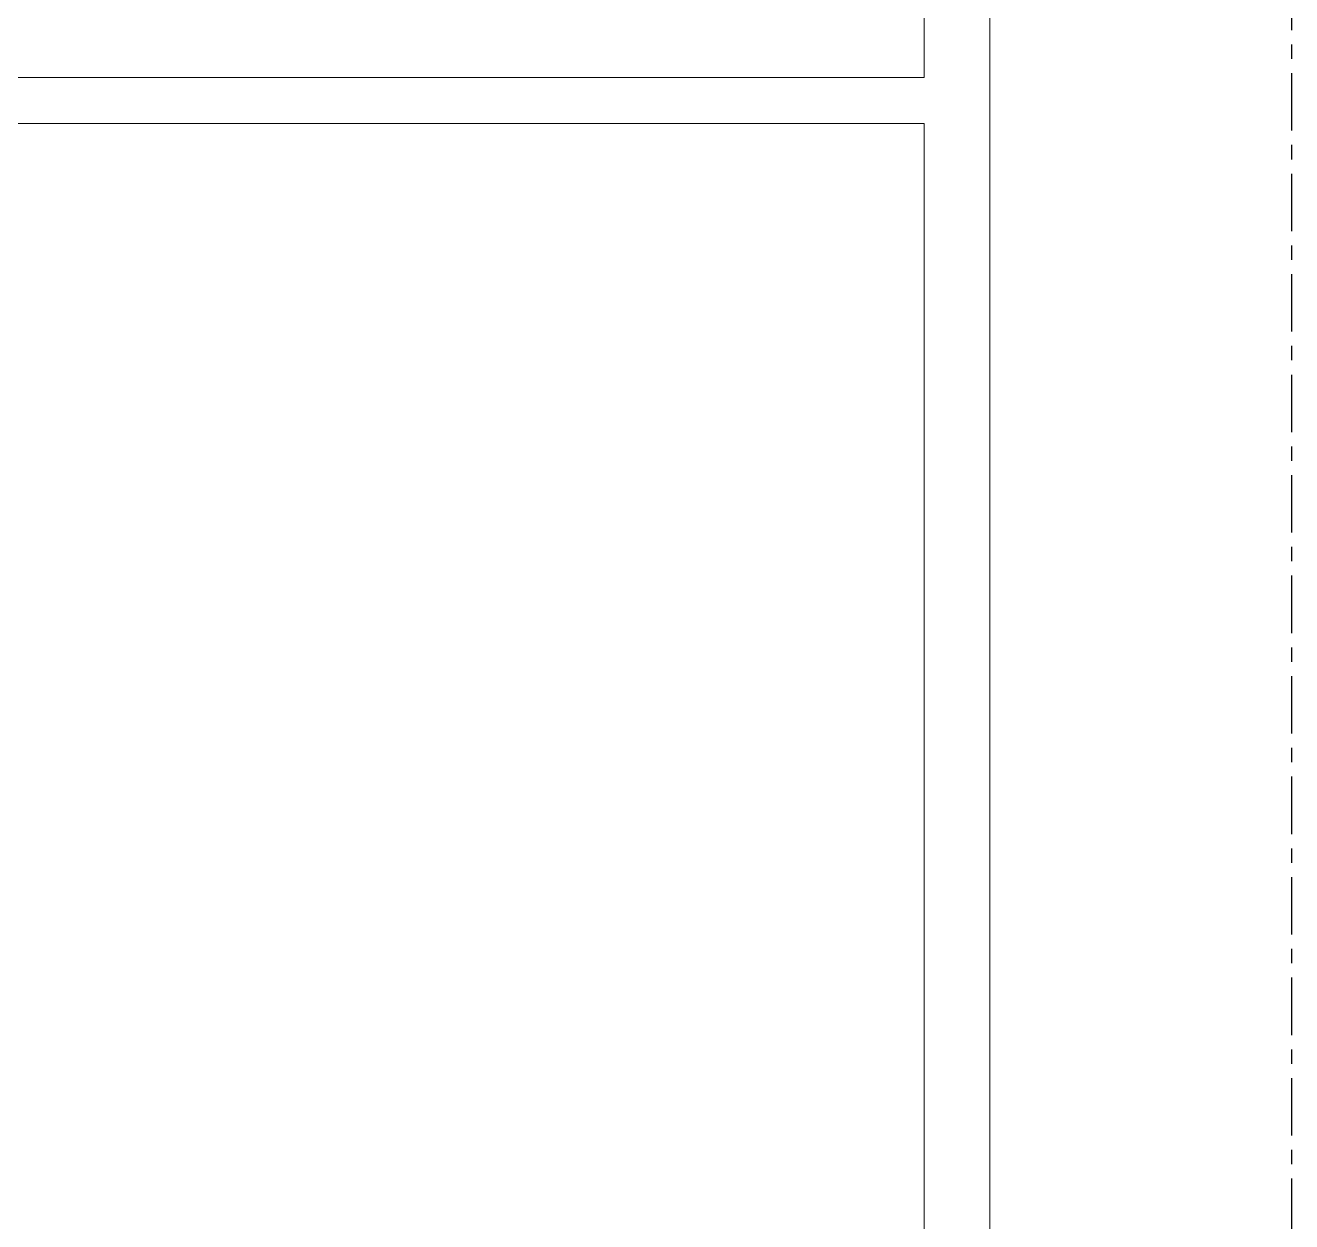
# Model space of a CAD drawing. Header units: millimetres. Extents: x 663313 to 1226001, y 1431724 to 1620898.
# Drawn here: x 851756 to 855616, y 1542407 to 1546053 of the extents above; entities that cross this region are included whole.
import ezdxf
from ezdxf.enums import TextEntityAlignment as Align

# ---------------------------------------------------------------- set-up
doc = ezdxf.new("R2010")
doc.units = ezdxf.units.MM
for name, pattern in [('CENTER', [50.8, 31.75, -6.35, 6.35, -6.35]), ('TA_GL_000.70000', [1.925, 0.7, -0.175, 0.175, -0.175, 0.7]), ('XKITLINE00', [0])]:
    doc.linetypes.add(name, pattern=pattern)
for name, color, linetype in [('000 - 0_SYM_DWG_GRIDLINE_MAIN_COLOR_251', 7, 'Continuous'), ('000 - 0_SYM_DWG_SLOPE-SYM_TEXT_COLOR_3', 7, 'Continuous'), ('000 - GRID', 7, 'CENTER'), ('DIM', 7, 'Continuous')]:
    doc.layers.add(name, color=color, linetype=linetype)
doc.layers.add('Part', color=7, linetype='Continuous', lineweight=0)
doc.styles.add('Arial', font='arial.ttf')
doc.styles.add('TA', font='', dxfattribs={"height": 4.5})
doc.styles.get('TA').set_extended_font_data('Cordia New')

# ---------------------------------------------------------------- blocks, each defined once
blk = doc.blocks.new('*U4785')
at = {"layer": '000 - 0_SYM_DWG_GRIDLINE_MAIN_COLOR_251', "color": 7, "linetype": 'ByBlock', "ltscale": 5}
blk.add_line((20, 0), (-316, 0), dxfattribs=at)
at = {"color": 7, "style": 'TA', "flags": 1}
blk.add_attdef('LOCATION', (6, -6), '', height=4.5, rotation=270, dxfattribs=at)
at = {"layer": '000 - 0_SYM_DWG_SLOPE-SYM_TEXT_COLOR_3', "color": 7, "style": 'Arial'}
blk.add_attdef('GRID-HEAD', text='', height=4, rotation=270, dxfattribs=at).set_placement((41.25, 0), align=Align.MIDDLE_CENTER)
blk = doc.blocks.new('W-1-PP18-ST_ENT4_REV00_20260531-225107_LOPF_DIMS')
at = {"layer": '000 - GRID', "color": 7, "linetype": 'TA_GL_000.70000', "xscale": 50.00000000000044, "yscale": 50.00000000000044, "zscale": 50.00000000000044, "rotation": 90}
blk.add_blockref('*U4785', (12000, -0.3), dxfattribs=at)
blk = doc.blocks.new('W-1-PP18-ST_ENT4_REV00_20260531-225334_LOPF_PL')
at = {"layer": 'Part', "color": 7, "linetype": 'XKITLINE00', "lineweight": 0}
blk.add_lwpolyline([(12920, -13150.2), (12920, -3425.6), (16344.6, -3425.6), (16344.6, -3625.6), (13120, -3625.6), (13120, -8210), (16970, -8210), (16970, -8350), (13120, -8350), (13120, -13150.2)], close=True, dxfattribs=at)

msp = doc.modelspace()

# ---------------------------------------------------------------- block references
at = {"layer": 'DIM', "color": 7, "rotation": 180}
msp.add_blockref('W-1-PP18-ST_ENT4_REV00_20260531-225107_LOPF_DIMS', (867616.0065, 1537544.2588), dxfattribs=at)

# ---------------------------------------------------------------- next in the draw order: block references
msp.add_blockref('W-1-PP18-ST_ENT4_REV00_20260531-225334_LOPF_PL', (867616.0065, 1537544.2588), dxfattribs=at)

doc.saveas('drawing.dxf')
